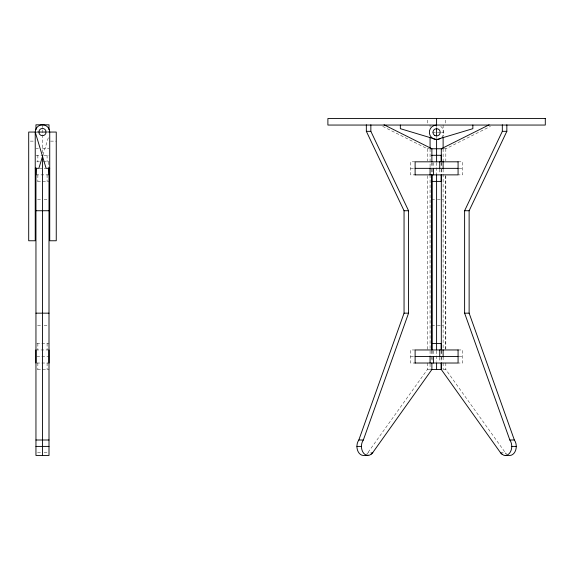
<?xml version="1.0" encoding="UTF-8"?>
<svg xmlns="http://www.w3.org/2000/svg" width="574" height="574" viewBox="0 0 574 574"><rect width="100%" height="100%" fill="white"/><g stroke="black" fill="none" stroke-linecap="round" stroke-linejoin="round"><path stroke-width="0.43" stroke-dasharray="2.87 2.15" d="M43 154.901L48.704 136.454M427.365 363.019L427.365 369.541L366.736 454.256L368.271 452.499L372.784 452.499M444.319 148.766L445.819 148.766L490.454 126.402M36.765 131.331L38.401 131.331M47.369 131.331L49.005 131.331M35.954 132.393L38.401 132.393M47.369 132.393L49.005 132.393M432.516 132.393L435.781 132.393M437.41 132.393L440.674 132.393M441.485 132.393L443.121 132.393M30.329 141.125L34.411 141.125M50.548 141.125L56.252 141.125M35.954 148.766L38.401 148.766M42.476 148.766L49.005 148.766M382.729 126.402L427.365 148.766L428.871 148.766M35.954 155.296L42.914 155.296M43.782 155.296L49.005 155.296M36.765 161.818L39.434 161.818M43.265 161.818L49.005 161.818M415.117 161.818L410.604 161.818L410.604 174.869L415.117 174.869M458.074 161.818L462.587 161.818L462.587 174.869L458.074 174.869M39.211 168.347L42.476 168.347M44.169 168.347L45.741 168.347M410.604 168.347L414.363 168.347M459.006 168.347L462.587 168.347M35.954 174.869L49.005 174.869M37.583 181.398L49.005 181.398M37.583 199.53L41.665 199.53M44.112 199.53L48.187 199.53M431.698 199.53L435.781 199.53M437.41 199.53L443.121 199.53M37.583 325.307L41.665 325.307M44.112 325.307L49.005 325.307M431.698 325.307L435.781 325.307M437.41 325.307L443.121 325.307M36.829 343.439L49.005 343.439M35.954 349.961L49.005 349.961M415.117 349.961L410.604 349.961L410.604 363.019L415.117 363.019M458.074 349.961L462.587 349.961L462.587 363.019L458.074 363.019M36.829 356.49L49.005 356.49M410.604 356.49L414.363 356.49M459.006 356.49L462.587 356.49M36.829 363.019L49.005 363.019M37.583 369.541L49.005 369.541M427.365 369.541L429.625 369.541M443.566 369.541L445.819 369.541L506.447 454.256L504.919 452.499L500.406 452.499M37.583 452.499L41.665 452.499M44.112 452.499L48.187 452.499M445.819 148.766L445.819 160.95M445.819 175.766L445.819 349.071M445.819 363.019L445.819 369.541M445.661 120.16L445.661 124.235M445.754 175.766L445.754 349.961M443.121 125.053L443.121 136.533M443.121 148.888L443.121 161.818M443.121 169.165L443.121 349.961M443.121 356.928L443.121 361.383M443.121 363.019L443.121 369.541M441.306 162.636L441.306 167.529M441.306 169.165L441.306 173.24M441.306 350.779L441.306 354.861M441.306 356.49L441.306 361.383M441.105 162.636L441.105 167.529M441.105 169.165L441.105 173.24M441.105 350.779L441.105 354.861M441.105 357.308L441.105 361.383M439.734 169.165L439.734 173.24M439.734 357.308L439.734 361.383M436.592 125.053L436.592 127.701M436.592 136.77L436.592 138.521M436.592 162.686L436.592 174.001M436.592 350.836L436.592 361.276M433.456 162.636L433.456 167.529M433.456 350.779L433.456 354.861M432.079 162.636L432.079 167.529M432.079 169.165L432.079 173.24M432.079 350.779L432.079 354.861M432.079 357.308L432.079 361.383M431.878 162.636L431.878 167.529M431.878 169.165L431.878 173.24M431.878 350.779L431.878 354.861M431.878 356.49L431.878 361.383M430.07 125.053L430.07 126.818M430.07 148.888L430.07 168.347M430.07 174.869L430.07 349.961M430.07 350.779L430.07 355.184M430.07 363.83L430.07 369.541M427.53 120.16L427.53 124.235M427.365 148.766L427.365 160.95M427.365 175.766L427.436 349.961M48.783 161.818L48.783 168.347M47.09 155.296L47.09 161.818M47.09 174.869L47.09 181.398M47.09 343.439L47.09 349.961M47.09 363.019L47.09 369.541M42.476 124.809L42.476 155.296M37.862 155.296L37.862 161.818M37.862 174.869L37.862 181.398M37.862 343.439L37.862 349.961M37.862 363.019L37.862 369.541M440.753 126.366A7.254 7.254 0 0 1 441.722 137.43"/><path stroke-width="0.86" d="M42.741 155.741L38.853 168.318L35.229 168.318M431.878 363.019L431.878 369.541L372.605 452.814L369.67 455.16L363.464 455.469A9.062 6.551 -90 0 1 357.415 449.88A9.062 6.551 -90 0 1 358.836 440L404.053 313.16L404.053 210.737L366.341 131.331L366.341 124.809M367.977 455.469A9.062 6.551 -90 0 1 361.929 449.88A9.062 6.551 -90 0 1 363.349 440L408.566 313.16L408.566 210.737L370.854 131.331L370.854 124.809M441.306 363.019L441.306 369.541L500.578 452.814L503.513 455.16L505.213 455.469A9.062 6.551 -90 0 0 511.262 449.88A9.062 6.551 -90 0 0 509.841 440L464.617 313.16L464.617 210.737L502.329 131.331L502.329 124.809M505.213 455.469L509.726 455.469A9.062 6.551 -90 0 0 515.775 449.88A9.062 6.551 -90 0 0 514.354 440L469.13 313.16L469.13 210.737L506.842 131.331L506.842 124.809M371.249 454.256L372.784 452.499M489.134 124.809L441.306 148.766L441.306 161.818M400.336 125.053L400.336 128.676L436.592 139.554L472.854 128.676L472.854 125.053M366.341 131.331L370.854 131.331M502.329 131.331L506.842 131.331M38.853 132.056L46.107 132.056A3.623 3.623 0 0 1 40.668 135.199A3.623 3.623 0 0 1 40.668 128.92A3.623 3.623 0 0 1 46.107 132.056M49.73 132.056L56.252 132.056L56.252 240.764L49.73 240.764L49.73 132.056A7.254 7.254 0 0 0 42.476 124.809A7.254 7.254 0 0 0 35.229 132.056L35.229 240.764L28.7 240.764L28.7 132.056L35.229 132.056L46.107 168.318L49.73 168.318M430.88 148.766L442.303 148.766M431.698 155.296L441.485 155.296M458.174 161.818L415.117 161.818L415.117 174.869M415.074 168.347L458.109 168.347M35.954 174.869L36.176 168.347M49.005 174.869L48.783 168.347M415.016 174.869L458.074 174.869L458.074 161.818M431.698 181.398L441.485 181.398M35.954 210.737L49.005 210.737M404.053 210.737L408.566 210.737M464.617 210.737L469.13 210.737M35.954 313.16L49.005 313.16M404.053 313.16L408.566 313.16M464.617 313.16L469.13 313.16M431.698 343.439L441.485 343.439M35.954 349.961L35.954 363.019M49.005 349.961L49.005 363.019M458.174 349.961L415.117 349.961L415.117 363.019M415.074 356.49L458.109 356.49M415.016 363.019L458.074 363.019L458.074 349.961M430.938 369.541L441.485 369.541M35.954 440L49.005 440M358.836 440L363.349 440M509.841 440L514.354 440M35.954 446.407L49.005 446.407M356.913 446.407L361.426 446.407M511.757 446.407L516.27 446.407M384.056 124.809L431.878 148.766L431.878 161.818M500.406 452.499L501.934 454.256M443.121 137.351L443.121 148.766M443.121 161.251L443.121 168.778M443.121 349.961L443.121 356.928M441.306 174.869L441.306 349.961M441.205 155.296L441.205 161.818M441.205 174.869L441.205 181.398M441.205 343.439L441.205 349.961M441.205 363.019L441.205 369.541M439.734 161.818L439.734 168.347M439.734 349.961L439.734 356.49M436.592 118.531L436.592 125.053A7.254 7.254 0 0 0 429.402 133.254A7.254 7.254 0 0 0 438.471 139.31M436.592 128.676L436.592 135.93M436.592 139.109L436.592 161.818M436.592 174.869L436.592 349.961M436.592 363.019L436.592 369.541M433.456 168.347L433.456 174.869M433.456 356.49L433.456 363.019M431.949 174.869L431.949 349.961M431.878 174.869L431.878 349.961M430.07 137.351L430.07 148.766M430.07 167.909L430.07 174.869M430.07 356.052L430.07 363.019M49.005 129.702L49.005 124.809L35.954 124.809L35.954 129.702M49.005 167.909L49.005 455.469L35.954 455.469L35.954 167.909M42.476 157.204L42.476 455.469M440.222 138.585A7.254 7.254 0 0 1 439.074 139.123M545.3 118.531L327.89 118.531L327.89 125.053L545.3 125.053L545.3 118.531M434.783 135.442A3.623 3.623 0 0 0 440.222 132.307A3.623 3.623 0 0 0 434.783 129.164A3.623 3.623 0 0 0 434.783 135.442"/></g></svg>
